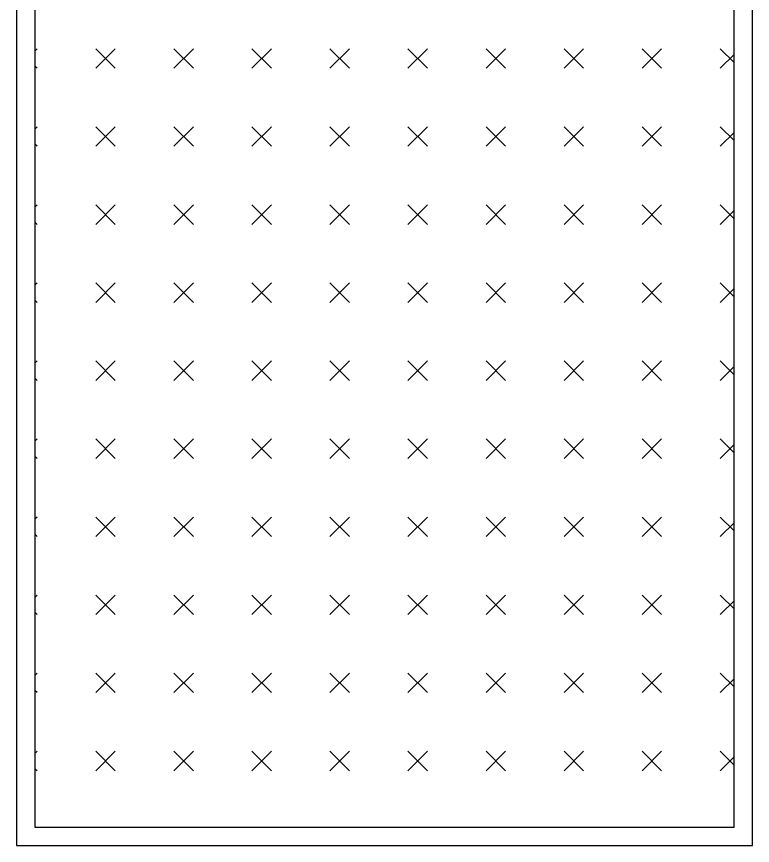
# Model space of a CAD drawing. Header units: millimetres. Extents: x 13515 to 183937, y -33900 to -660.
# Drawn here: x 121445.52 to 121476.83, y -19667.73 to -19632.48 of the extents above; entities that cross this region are included whole.
import ezdxf

# ---------------------------------------------------------------- set-up
doc = ezdxf.new("R2010")
doc.units = ezdxf.units.MM
doc.header["$LTSCALE"] = 100
doc.header["$MEASUREMENT"] = 0
doc.layers.get('0').update_dxf_attribs({"linetype": 'CONTINUOUS'})
doc.layers.add('A0-000 XR 평면도$0$도크레벨러', color=8, linetype='CONTINUOUS')
doc.layers.add('ELE9', color=9, linetype='CONTINUOUS')

# ---------------------------------------------------------------- blocks, each defined once
blk = doc.blocks.new('A0-000 XR 평면도$0$A$C38510432')
at = {"layer": 'A0-000 XR 평면도$0$도크레벨러', "ltscale": 0.1}
h = blk.add_hatch(dxfattribs=at)
h.set_pattern_fill('CROSS', color=256, scale=600, angle=45)
h.set_pattern_definition([(45, (-8091212.42, -1472050.7), (1e-14, 212.1320344), [75, -225]), (135, (-8091159.39, -1472050.7), (-212.1320344, 3e-14), [75, -225])])
h.paths.add_polyline_path([(0, 1950), (2950, 1950), (2950, 50), (0, 50)])
for points in [[(0, 2000), (3000, 2000), (3000, 0), (0, 0)], [(0, 1950), (2950, 1950), (2950, 50), (0, 50)]]:
    blk.add_lwpolyline(points, close=True, dxfattribs=at)
blk = doc.blocks.new('FGHJ')
at = {"layer": 'ELE9', "ltscale": 0.1, "xscale": -1, "rotation": 90}
blk.add_blockref('A0-000 XR 평면도$0$A$C38510432', (37180499.1, 40346.3), dxfattribs=at)

msp = doc.modelspace()

# ---------------------------------------------------------------- block references
at = {"xscale": 0.01565102769230769, "yscale": 0.01565102769230769, "zscale": 0.01565102769230769}
msp.add_blockref('FGHJ', (-460436.194, -20252.242), dxfattribs=at)

doc.saveas('drawing.dxf')
